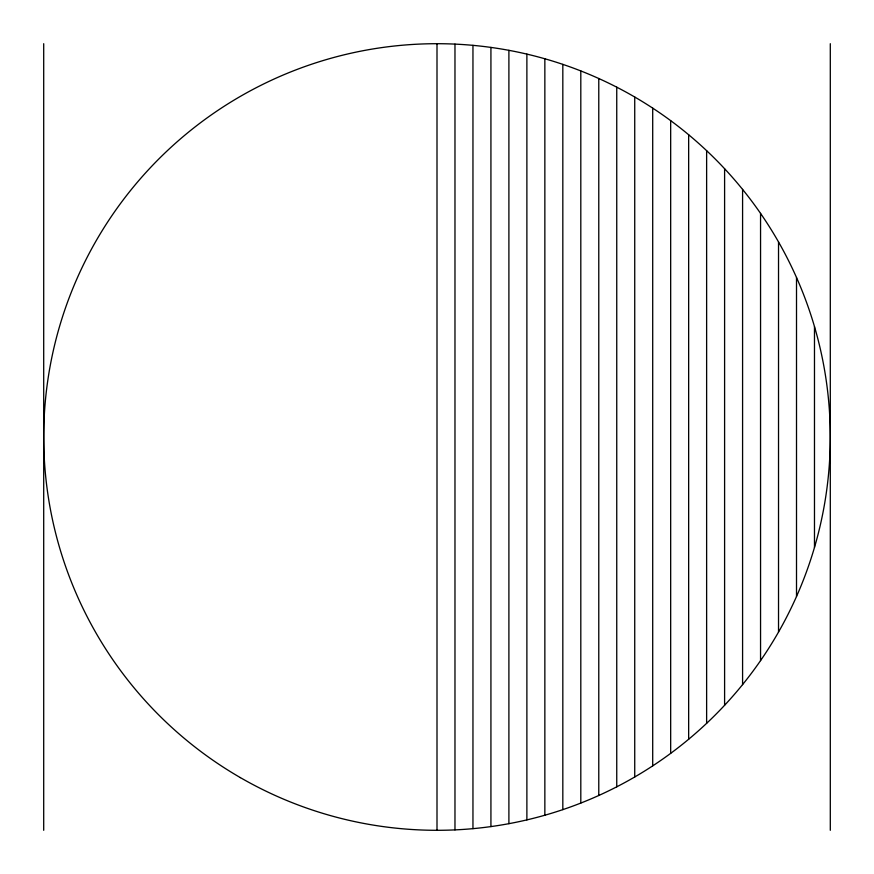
<?xml version="1.0" encoding="UTF-8"?>
<svg xmlns="http://www.w3.org/2000/svg" width="874" height="874" viewBox="0 0 874 874"><rect width="100%" height="100%" fill="white"/><g stroke="black" fill="none" stroke-linecap="round" stroke-linejoin="round"><path stroke-width="1.31" d="M830.3 43.7L830.3 830.3M814.481 326.581L814.481 547.419M796.509 277.506L796.509 596.494M778.526 241.956L778.526 632.044M760.555 213.398L760.555 660.602M742.583 189.396L742.583 684.604M724.601 168.726L724.601 705.274M706.629 150.667L706.629 723.333M688.657 134.749L688.657 739.251M670.675 120.645L670.675 753.355M652.703 108.125L652.703 765.875M634.732 97.014L634.732 776.986M616.749 87.181L616.749 786.819M598.777 78.518L598.777 795.482M580.806 70.936L580.806 803.064M562.823 64.37L562.823 809.63M544.852 58.776L544.852 815.224M526.88 54.112L526.88 819.888M508.897 50.331L508.897 823.669M490.926 47.414L490.926 826.586M472.954 45.35L472.954 828.65M454.972 44.115L454.972 829.885M437 43.7L437 830.3M43.7 43.7L43.7 830.3M240.35 777.609A393.3 393.3 0 0 0 830.3 437A393.3 393.3 0 0 0 240.35 96.391A393.3 393.3 0 0 0 240.35 777.609"/></g></svg>
